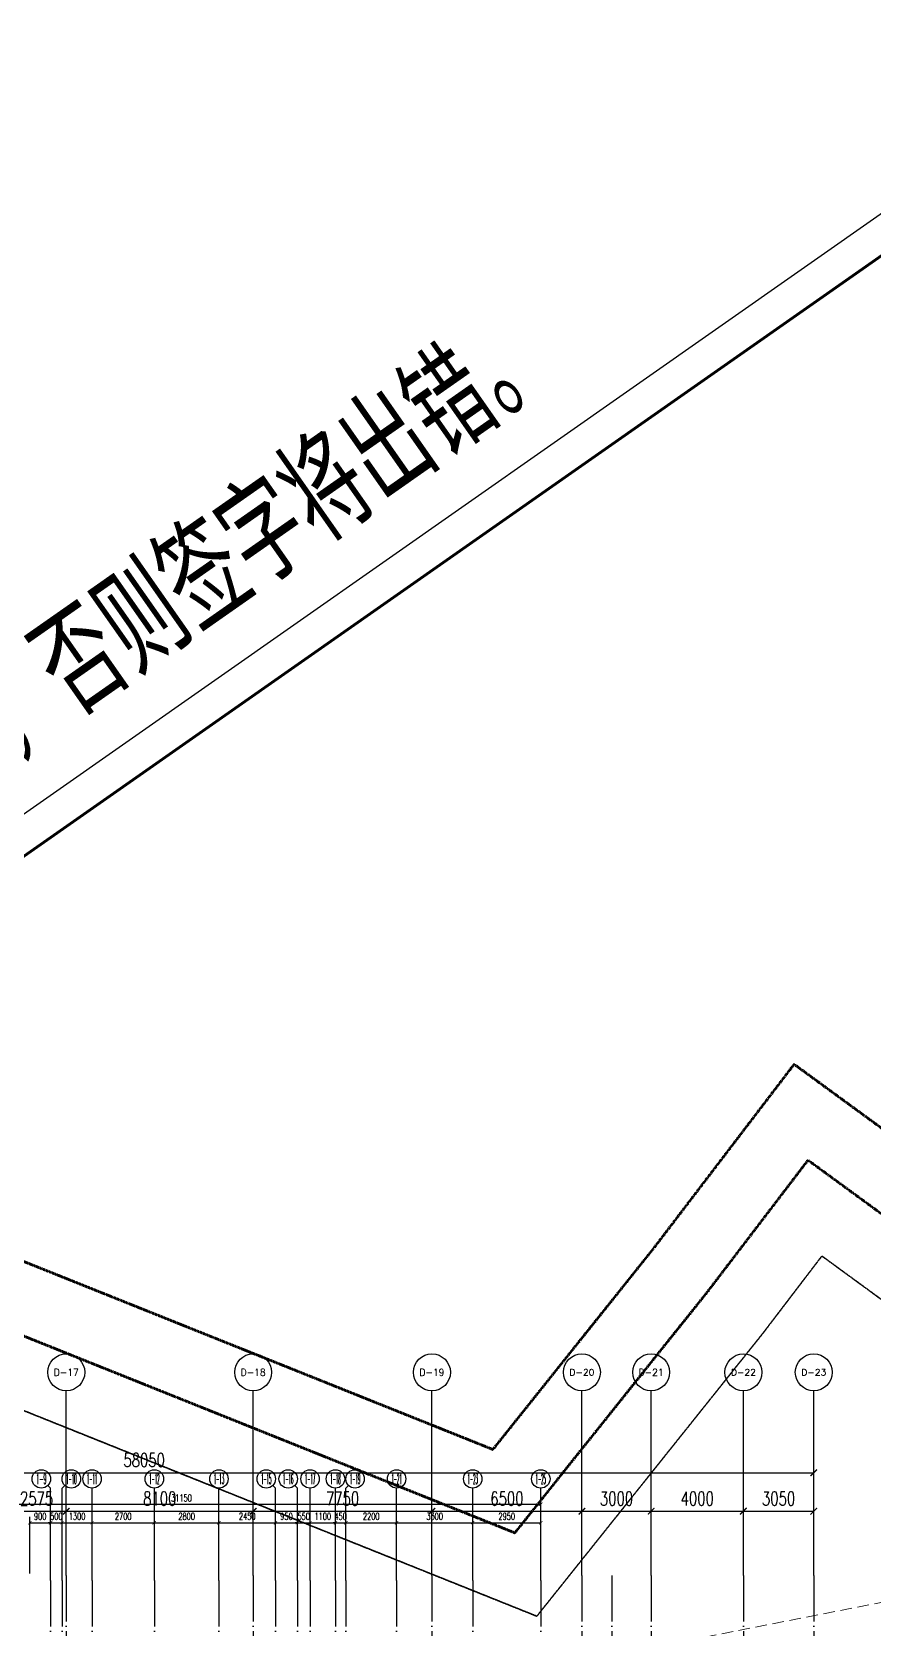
# Model space of a CAD drawing. Header units: millimetres. Extents: x 1089227 to 13101469, y 618865 to 10240562.
# Drawn here: x 2845041 to 2881501, y 4960276 to 5029464 of the extents above; entities that cross this region are included whole.
import ezdxf
from ezdxf.enums import TextEntityAlignment as Align

# ---------------------------------------------------------------- set-up
doc = ezdxf.new("R2010")
doc.units = ezdxf.units.MM
doc.header["$LTSCALE"] = 1000
doc.header["$PDMODE"] = 3
doc.header["$PDSIZE"] = 200
for name, pattern in [('A09-G-CTRL-用地红线+建筑退线_设计区$0$A02-G-MAIN-用地红线+退线_设计区$0$Redline1', [20, 10, -2, 2, -2, 2, -2]), ('A09-G-CTRL-用地红线+建筑退线_设计区$0$Controlline1', [12.8, 8, -1.6, 1.6, -1.6]), ('DASHED', [0.75, 0.5, -0.25]), ('DOTE', [2.42, 2, -0.2, 0.02, -0.2])]:
    doc.linetypes.add(name, pattern=pattern)
doc.layers.get('0').update_dxf_attribs({"linetype": 'CONTINUOUS'})
doc.layers.get('Defpoints').update_dxf_attribs({"linetype": 'CONTINUOUS'})
for name, color, linetype, lineweight in [('A09-G-CTRL-用地红线+建筑退线_设计区$0$Z-REDL(用地红线)', 10, 'CONTINUOUS', 60), ('A09-G-CTRL-用地红线+建筑退线_设计区$0$Z-REDL-CTRL(建筑控制线)', 40, 'CONTINUOUS', 35), ('S-HOLE', 11, 'CONTINUOUS', 0)]:
    doc.layers.add(name, color=color, linetype=linetype, lineweight=lineweight)
for name, color, linetype in [('AXIS', 3, 'CONTINUOUS'), ('AXIS_TEXT', 7, 'CONTINUOUS'), ('DOTE', 1, 'DOTE'), ('LWK-轴线-编号', 7, 'CONTINUOUS'), ('TK', 4, 'CONTINUOUS'), ('TK-TEXT', 7, 'CONTINUOUS'), ('VHBoundary', 4, 'CONTINUOUS')]:
    doc.layers.add(name, color=color, linetype=linetype)
doc.layers.add('TK-MEMO', color=8, linetype='CONTINUOUS', plot=False)
doc.styles.add('_TCH_AXIS', font='COMPLEX', dxfattribs={"bigfont": 'AllInOneBig.shx'})
doc.styles.add('_TCH_DIM_T3', font='SIMPLEX', dxfattribs={"width": 0.705882, "bigfont": 'AllInOneBig.shx'})
doc.styles.add('COMPLEX', font='COMPLEX', dxfattribs={"bigfont": 'AllInOneBig.shx'})
doc.styles.add('SADITK', font='sadixcsg.shx', dxfattribs={"bigfont": 'AllInOneBig.shx'})
doc.styles.add('SADITK-SX', font='simfang.ttf', dxfattribs={"width": 0.7})
doc.dimstyles.new('_TCH_ARCH&&100', dxfattribs={"dimtxt": 297.5, "dimasz": 100, "dimexe": 250, "dimexo": 300, "dimgap": 126.25, "dimtad": 1, "dimdec": 0, "dimzin": 0, "dimdsep": 46, "dimtxsty": '_TCH_DIM_T3', "dimblk": 'ARCHTICK', "dimcen": 0.09, "dimclrt": 7, "dimazin": 2, "dimtfac": 1, "dimtdec": 0, "dimtix": 1, "dimtmove": 2, "dimatfit": 3, "dimfxl": 0, "dimtolj": 1, "dimtzin": 0, "dimarcsym": 0})
doc.dimstyles.new('_TCH_ARCH&&200', dxfattribs={"dimtxt": 595, "dimasz": 200, "dimexe": 500, "dimexo": 600, "dimgap": 252.5, "dimtad": 1, "dimdec": 0, "dimzin": 0, "dimdsep": 46, "dimtxsty": '_TCH_DIM_T3', "dimblk": 'ARCHTICK', "dimcen": 0.09, "dimclrt": 7, "dimazin": 2, "dimtfac": 1, "dimtdec": 0, "dimtix": 1, "dimtmove": 2, "dimatfit": 3, "dimfxl": 0, "dimtolj": 1, "dimtzin": 0, "dimarcsym": 0})

# ---------------------------------------------------------------- blocks, each defined once
blk = doc.blocks.new('0323最综用地红线')
at = {"layer": 'A09-G-CTRL-用地红线+建筑退线_设计区$0$Z-REDL(用地红线)', "color": 1, "linetype": 'A09-G-CTRL-用地红线+建筑退线_设计区$0$A02-G-MAIN-用地红线+退线_设计区$0$Redline1', "ltscale": 0.0005}
for points in [[(8200699, 3623266), (8228263, 3643169), (8257315, 3660856), (8291051, 3684311), (8296809, 3692687), (8297698, 3693321), (8324721, 3682492), (8331672, 3691189), (8337779, 3699189), (8344073, 3694590)], [(8202457, 3620835), (8229924, 3640668), (8258953, 3658341), (8293213, 3682161), (8298455, 3689786), (8325674, 3678878), (8334036, 3689342), (8338381, 3695033), (8343653, 3691181)]]:
    blk.add_lwpolyline(points, dxfattribs=at)
at = {"layer": 'A09-G-CTRL-用地红线+建筑退线_设计区$0$Z-REDL-CTRL(建筑控制线)', "linetype": 'A09-G-CTRL-用地红线+建筑退线_设计区$0$Controlline1', "ltscale": 0.0005, "flags": 128}
blk.add_lwpolyline([(8299567, 3686108), (8326626, 3675265), (8336400, 3687495), (8338983, 3690878), (8341712, 3688883), (8341724, 3688834), (8348492, 3681996), (8336495, 3657264), (8335815, 3655857), (8334921, 3653765), (8334408, 3652495), (8333554, 3650188), (8332762, 3647815), (8332296, 3646270), (8331866, 3644682), (8331460, 3643007), (8331063, 3641145), (8330737, 3639422), (8330293, 3636480), (8330017, 3634043), (8329761, 3630317), (8329732, 3627942), (8329763, 3625708), (8329928, 3622644), (8330113, 3620704), (8330325, 3618642), (8330653, 3615645), (8331572, 3606971), (8333151, 3600656), (8334420, 3595620), (8335099, 3592902), (8332162, 3588340), (8329462, 3587873), (8325135, 3587049), (8322510, 3586515), (8319525, 3585891), (8317926, 3585544), (8316578, 3585249), (8315535, 3585011), (8313300, 3584499), (8310791, 3583894), (8309251, 3583537), (8305740, 3582637), (8303918, 3582156), (8302104, 3581668), (8299703, 3581012), (8297227, 3580315), (8295056, 3579682), (8292998, 3579074), (8290643, 3578358), (8288572, 3577710), (8287591, 3577398), (8286161, 3576940), (8284503, 3576401), (8282624, 3575767), (8281086, 3575247), (8278146, 3574222), (8273894, 3572680), (8272471, 3572149), (8271089, 3571640), (8267888, 3570407), (8264331, 3569000), (8260702, 3567515), (8258549, 3566609), (8254947, 3565066), (8252185, 3563832), (8250834, 3563232), (8249176, 3562470), (8247994, 3561930), (8245505, 3560754), (8242980, 3559544), (8239801, 3558013), (8237959, 3557076), (8235838, 3555996), (8233384, 3554698), (8228450, 3552051), (8226178, 3550787), (8222141, 3548504), (8215629, 3544667), (8213710, 3543497), (8193657, 3531175), (8180322, 3522990), (8166408, 3514440), (8156991, 3508658), (8151138, 3505062), (8142685, 3507267), (8121171, 3545747), (8120724, 3546549), (8120233, 3547383), (8119272, 3548967), (8118108, 3550752), (8117067, 3552244), (8115806, 3553970), (8115672, 3554140), (8146431, 3575790), (8162146, 3587599), (8162295, 3588125), (8199863, 3615253), (8204215, 3618404), (8231584, 3638167), (8260590, 3655826), (8295376, 3680010)], close=True, dxfattribs=at)
blk = doc.blocks.new('template_31-施工图_A0_A0_1.0000_3fa9c08c64a9101061c9a26412af947e', base_point=(-1189, 0))
at = {"layer": 'TK'}
blk.add_lwpolyline([(-1189, 841), (1189, 841), (1189, 0), (-1189, 0)], close=True, dxfattribs=at)
at = {"layer": 'TK', "const_width": 0.8}
blk.add_lwpolyline([(-1164, 831), (-1164, 10), (1179, 10), (1179, 831)], close=True, dxfattribs=at)
at = {"layer": 'VHBoundary'}
blk.add_lwpolyline([(-1189, 841), (1189, 841), (1189, 0), (-1189, 0)], close=True, dxfattribs=at)
at = {"layer": 'TK-MEMO', "style": 'SADITK', "width": 0.8}
blk.add_text('2.人名之间须用，且只使用一个空格分隔，否则签字将出错。', height=28.5, dxfattribs=at).set_placement((407.72, 845.04), align=Align.BOTTOM_LEFT)
at = {"layer": 'TK-TEXT', "style": 'SADITK-SX', "width": 0.7}
for tag, p in [('市政会签', (-1176, 381.5)), ('园林会签', (-1176, 343.5)), ('幕墙会签', (-1176, 305.5)), ('装饰会签', (-1176, 267.5)), ('燃气会签', (-1176, 229.5)), ('暖通会签', (-1176, 191.5)), ('电气会签', (-1176, 153.5)), ('给排水会签', (-1176, 115.5)), ('结构会签', (-1176, 77.5)), ('建筑会签', (-1176, 39.5))]:
    blk.add_attdef(tag, text='', height=4, rotation=90, dxfattribs=at).set_placement(p, align=Align.MIDDLE_CENTER)
for tag, height, p in [('专业审定', 4, (1134.75, 268)), ('专业审核', 4, (1134.75, 248)), ('项目负责1', 4, (1134.75, 238)), ('项目负责2', 4, (1134.75, 228)), ('专业负责1', 4, (1134.75, 218)), ('专业负责2', 4, (1134.75, 208)), ('专业校对', 4, (1134.75, 198)), ('专业设计', 4, (1134.75, 188)), ('方案设计', 4, (1134.75, 178)), ('专业制图', 4, (1134.75, 168)), ('建设单位_001', 4, (1148.5, 140)), ('建设地点_001', 4, (1148.5, 124)), ('工程名称_001', 4, (1148.5, 106)), ('子项名称_001', 4, (1148.5, 86)), ('图纸名称_001', 4, (1148.5, 66)), ('版次', 4, (1129.5, 53)), ('日期', 4, (1165, 53)), ('图别', 4, (1129.5, 43)), ('图号', 4, (1165, 43)), ('合同号', 4, (1136, 30)), ('项目编号1', 2, (1114.06, 13.58)), ('阶段编号1', 2, (1132.25, 13.75)), ('子项编号1', 2, (1144.75, 13.75))]:
    blk.add_attdef(tag, text='', height=height, dxfattribs=at).set_placement(p, align=Align.MIDDLE_CENTER)
blk = doc.blocks.new('_AXISO')
blk.add_circle((0, 0), 0.5)
at = {"layer": 'AXIS_TEXT', "style": 'COMPLEX', "width": 1.041667}
blk.add_attdef('A', text='', height=0.56, dxfattribs=at).set_placement((-0.25, -0.28), (0.25, -0.28), align=Align.FIT)
blk = doc.blocks.new('_ArchTick')
at = {"color": 0, "linetype": 'ByBlock', "const_width": 0.3}
blk.add_lwpolyline([(-0.71, -0.71), (0.71, 0.71)], dxfattribs=at)
blk = doc.blocks.new('*D318')
at = {"layer": 'AXIS', "color": 0, "lineweight": -2, "transparency": 16777216}
for p, q in [((-39933, 137429), (-39933, 140679)), ((-8783, 137429), (-8783, 140679)), ((-39933, 140429), (-8783, 140429))]:
    blk.add_line(p, q, dxfattribs=at)
at = {"layer": 'Defpoints', "color": 0, "transparency": 16777216}
for p in [(-8783, 140429), (-39933, 137129), (-8783, 137129)]:
    blk.add_point(p, dxfattribs=at)
at = {"layer": 'AXIS', "color": 0, "lineweight": -2, "transparency": 16777216, "xscale": 100, "yscale": 100, "zscale": 100, "rotation": 180}
blk.add_blockref('_ArchTick', (-39933, 140429), dxfattribs=at)
at = {"layer": 'AXIS', "color": 0, "lineweight": -2, "transparency": 16777216, "xscale": 100, "yscale": 100, "zscale": 100}
blk.add_blockref('_ArchTick', (-8783, 140429), dxfattribs=at)
at = {"layer": 'AXIS', "color": 7, "transparency": 16777216, "insert": (-24358, 140704), "char_height": 297.5, "attachment_point": 5, "style": '_TCH_DIM_T3'}
blk.add_mtext('\\A1;31150', dxfattribs=at)
blk = doc.blocks.new('*D326')
at = {"layer": 'AXIS', "color": 0, "lineweight": -2, "transparency": 16777216}
for p, q in [((-30933, 137429), (-30933, 139879)), ((-30033, 137429), (-30033, 139879)), ((-30933, 139629), (-30033, 139629))]:
    blk.add_line(p, q, dxfattribs=at)
at = {"layer": 'Defpoints', "color": 0, "transparency": 16777216}
for p in [(-30033, 139629), (-30933, 137129), (-30033, 137129)]:
    blk.add_point(p, dxfattribs=at)
at = {"layer": 'AXIS', "color": 0, "lineweight": -2, "transparency": 16777216, "xscale": 100, "yscale": 100, "zscale": 100, "rotation": 180}
blk.add_blockref('_ArchTick', (-30933, 139629), dxfattribs=at)
at = {"layer": 'AXIS', "color": 0, "lineweight": -2, "transparency": 16777216, "xscale": 100, "yscale": 100, "zscale": 100}
blk.add_blockref('_ArchTick', (-30033, 139629), dxfattribs=at)
at = {"layer": 'AXIS', "color": 7, "transparency": 16777216, "insert": (-30483, 139904), "char_height": 297.5, "attachment_point": 5, "style": '_TCH_DIM_T3'}
blk.add_mtext('\\A1;900', dxfattribs=at)
blk = doc.blocks.new('*D327')
at = {"layer": 'AXIS', "color": 0, "lineweight": -2, "transparency": 16777216}
for p, q in [((-30033, 137429), (-30033, 139879)), ((-29533, 137429), (-29533, 139879)), ((-30033, 139629), (-30133, 139629)), ((-30033, 139629), (-29533, 139629)), ((-29533, 139629), (-29433, 139629))]:
    blk.add_line(p, q, dxfattribs=at)
at = {"layer": 'Defpoints', "color": 0, "transparency": 16777216}
for p in [(-29533, 139629), (-30033, 137129), (-29533, 137129)]:
    blk.add_point(p, dxfattribs=at)
at = {"layer": 'AXIS', "color": 0, "lineweight": -2, "transparency": 16777216, "xscale": 100, "yscale": 100, "zscale": 100}
blk.add_blockref('_ArchTick', (-30033, 139629), dxfattribs=at)
at = {"layer": 'AXIS', "color": 0, "lineweight": -2, "transparency": 16777216, "xscale": 100, "yscale": 100, "zscale": 100, "rotation": 180}
blk.add_blockref('_ArchTick', (-29533, 139629), dxfattribs=at)
at = {"layer": 'AXIS', "color": 7, "transparency": 16777216, "insert": (-29783, 139904), "char_height": 297.5, "attachment_point": 5, "style": '_TCH_DIM_T3'}
blk.add_mtext('\\A1;500', dxfattribs=at)
blk = doc.blocks.new('*D328')
at = {"layer": 'AXIS', "color": 0, "lineweight": -2, "transparency": 16777216}
for p, q in [((-29533, 137429), (-29533, 139879)), ((-28233, 137429), (-28233, 139879)), ((-29533, 139629), (-28233, 139629))]:
    blk.add_line(p, q, dxfattribs=at)
at = {"layer": 'Defpoints', "color": 0, "transparency": 16777216}
for p in [(-28233, 139629), (-29533, 137129), (-28233, 137129)]:
    blk.add_point(p, dxfattribs=at)
at = {"layer": 'AXIS', "color": 0, "lineweight": -2, "transparency": 16777216, "xscale": 100, "yscale": 100, "zscale": 100, "rotation": 180}
blk.add_blockref('_ArchTick', (-29533, 139629), dxfattribs=at)
at = {"layer": 'AXIS', "color": 0, "lineweight": -2, "transparency": 16777216, "xscale": 100, "yscale": 100, "zscale": 100}
blk.add_blockref('_ArchTick', (-28233, 139629), dxfattribs=at)
at = {"layer": 'AXIS', "color": 7, "transparency": 16777216, "insert": (-28883, 139904), "char_height": 297.5, "attachment_point": 5, "style": '_TCH_DIM_T3'}
blk.add_mtext('\\A1;1300', dxfattribs=at)
blk = doc.blocks.new('*D329')
at = {"layer": 'AXIS', "color": 0, "lineweight": -2, "transparency": 16777216}
for p, q in [((-28233, 137429), (-28233, 139879)), ((-25533, 137429), (-25533, 139879)), ((-28233, 139629), (-25533, 139629))]:
    blk.add_line(p, q, dxfattribs=at)
at = {"layer": 'Defpoints', "color": 0, "transparency": 16777216}
for p in [(-25533, 139629), (-28233, 137129), (-25533, 137129)]:
    blk.add_point(p, dxfattribs=at)
at = {"layer": 'AXIS', "color": 0, "lineweight": -2, "transparency": 16777216, "xscale": 100, "yscale": 100, "zscale": 100, "rotation": 180}
blk.add_blockref('_ArchTick', (-28233, 139629), dxfattribs=at)
at = {"layer": 'AXIS', "color": 0, "lineweight": -2, "transparency": 16777216, "xscale": 100, "yscale": 100, "zscale": 100}
blk.add_blockref('_ArchTick', (-25533, 139629), dxfattribs=at)
at = {"layer": 'AXIS', "color": 7, "transparency": 16777216, "insert": (-26883, 139904), "char_height": 297.5, "attachment_point": 5, "style": '_TCH_DIM_T3'}
blk.add_mtext('\\A1;2700', dxfattribs=at)
blk = doc.blocks.new('*D330')
at = {"layer": 'AXIS', "color": 0, "lineweight": -2, "transparency": 16777216}
for p, q in [((-25533, 137429), (-25533, 139879)), ((-22733, 137429), (-22733, 139879)), ((-25533, 139629), (-22733, 139629))]:
    blk.add_line(p, q, dxfattribs=at)
at = {"layer": 'Defpoints', "color": 0, "transparency": 16777216}
for p in [(-22733, 139629), (-25533, 137129), (-22733, 137129)]:
    blk.add_point(p, dxfattribs=at)
at = {"layer": 'AXIS', "color": 0, "lineweight": -2, "transparency": 16777216, "xscale": 100, "yscale": 100, "zscale": 100, "rotation": 180}
blk.add_blockref('_ArchTick', (-25533, 139629), dxfattribs=at)
at = {"layer": 'AXIS', "color": 0, "lineweight": -2, "transparency": 16777216, "xscale": 100, "yscale": 100, "zscale": 100}
blk.add_blockref('_ArchTick', (-22733, 139629), dxfattribs=at)
at = {"layer": 'AXIS', "color": 7, "transparency": 16777216, "insert": (-24133, 139904), "char_height": 297.5, "attachment_point": 5, "style": '_TCH_DIM_T3'}
blk.add_mtext('\\A1;2800', dxfattribs=at)
blk = doc.blocks.new('*D331')
at = {"layer": 'AXIS', "color": 0, "lineweight": -2, "transparency": 16777216}
for p, q in [((-22733, 137429), (-22733, 139879)), ((-20283, 137429), (-20283, 139879)), ((-22733, 139629), (-20283, 139629))]:
    blk.add_line(p, q, dxfattribs=at)
at = {"layer": 'Defpoints', "color": 0, "transparency": 16777216}
for p in [(-20283, 139629), (-22733, 137129), (-20283, 137129)]:
    blk.add_point(p, dxfattribs=at)
at = {"layer": 'AXIS', "color": 0, "lineweight": -2, "transparency": 16777216, "xscale": 100, "yscale": 100, "zscale": 100, "rotation": 180}
blk.add_blockref('_ArchTick', (-22733, 139629), dxfattribs=at)
at = {"layer": 'AXIS', "color": 0, "lineweight": -2, "transparency": 16777216, "xscale": 100, "yscale": 100, "zscale": 100}
blk.add_blockref('_ArchTick', (-20283, 139629), dxfattribs=at)
at = {"layer": 'AXIS', "color": 7, "transparency": 16777216, "insert": (-21508, 139904), "char_height": 297.5, "attachment_point": 5, "style": '_TCH_DIM_T3'}
blk.add_mtext('\\A1;2450', dxfattribs=at)
blk = doc.blocks.new('*D332')
at = {"layer": 'AXIS', "color": 0, "lineweight": -2, "transparency": 16777216}
for p, q in [((-20283, 137429), (-20283, 139879)), ((-19333, 137429), (-19333, 139879)), ((-20283, 139629), (-19333, 139629))]:
    blk.add_line(p, q, dxfattribs=at)
at = {"layer": 'Defpoints', "color": 0, "transparency": 16777216}
for p in [(-19333, 139629), (-20283, 137129), (-19333, 137129)]:
    blk.add_point(p, dxfattribs=at)
at = {"layer": 'AXIS', "color": 0, "lineweight": -2, "transparency": 16777216, "xscale": 100, "yscale": 100, "zscale": 100, "rotation": 180}
blk.add_blockref('_ArchTick', (-20283, 139629), dxfattribs=at)
at = {"layer": 'AXIS', "color": 0, "lineweight": -2, "transparency": 16777216, "xscale": 100, "yscale": 100, "zscale": 100}
blk.add_blockref('_ArchTick', (-19333, 139629), dxfattribs=at)
at = {"layer": 'AXIS', "color": 7, "transparency": 16777216, "insert": (-19808, 139904), "char_height": 297.5, "attachment_point": 5, "style": '_TCH_DIM_T3'}
blk.add_mtext('\\A1;950', dxfattribs=at)
blk = doc.blocks.new('*D333')
at = {"layer": 'AXIS', "color": 0, "lineweight": -2, "transparency": 16777216}
for p, q in [((-19333, 137429), (-19333, 139879)), ((-18783, 137429), (-18783, 139879)), ((-19333, 139629), (-19433, 139629)), ((-19333, 139629), (-18783, 139629)), ((-18783, 139629), (-18683, 139629))]:
    blk.add_line(p, q, dxfattribs=at)
at = {"layer": 'Defpoints', "color": 0, "transparency": 16777216}
for p in [(-18783, 139629), (-19333, 137129), (-18783, 137129)]:
    blk.add_point(p, dxfattribs=at)
at = {"layer": 'AXIS', "color": 0, "lineweight": -2, "transparency": 16777216, "xscale": 100, "yscale": 100, "zscale": 100}
blk.add_blockref('_ArchTick', (-19333, 139629), dxfattribs=at)
at = {"layer": 'AXIS', "color": 0, "lineweight": -2, "transparency": 16777216, "xscale": 100, "yscale": 100, "zscale": 100, "rotation": 180}
blk.add_blockref('_ArchTick', (-18783, 139629), dxfattribs=at)
at = {"layer": 'AXIS', "color": 7, "transparency": 16777216, "insert": (-19058, 139904), "char_height": 297.5, "attachment_point": 5, "style": '_TCH_DIM_T3'}
blk.add_mtext('\\A1;550', dxfattribs=at)
blk = doc.blocks.new('*D334')
at = {"layer": 'AXIS', "color": 0, "lineweight": -2, "transparency": 16777216}
for p, q in [((-18783, 137429), (-18783, 139879)), ((-17683, 137429), (-17683, 139879)), ((-18783, 139629), (-17683, 139629))]:
    blk.add_line(p, q, dxfattribs=at)
at = {"layer": 'Defpoints', "color": 0, "transparency": 16777216}
for p in [(-17683, 139629), (-18783, 137129), (-17683, 137129)]:
    blk.add_point(p, dxfattribs=at)
at = {"layer": 'AXIS', "color": 0, "lineweight": -2, "transparency": 16777216, "xscale": 100, "yscale": 100, "zscale": 100, "rotation": 180}
blk.add_blockref('_ArchTick', (-18783, 139629), dxfattribs=at)
at = {"layer": 'AXIS', "color": 0, "lineweight": -2, "transparency": 16777216, "xscale": 100, "yscale": 100, "zscale": 100}
blk.add_blockref('_ArchTick', (-17683, 139629), dxfattribs=at)
at = {"layer": 'AXIS', "color": 7, "transparency": 16777216, "insert": (-18233, 139904), "char_height": 297.5, "attachment_point": 5, "style": '_TCH_DIM_T3'}
blk.add_mtext('\\A1;1100', dxfattribs=at)
blk = doc.blocks.new('*D335')
at = {"layer": 'AXIS', "color": 0, "lineweight": -2, "transparency": 16777216}
for p, q in [((-17683, 137429), (-17683, 139879)), ((-17233, 137429), (-17233, 139879)), ((-17683, 139629), (-17783, 139629)), ((-17683, 139629), (-17233, 139629)), ((-17233, 139629), (-17133, 139629))]:
    blk.add_line(p, q, dxfattribs=at)
at = {"layer": 'Defpoints', "color": 0, "transparency": 16777216}
for p in [(-17233, 139629), (-17683, 137129), (-17233, 137129)]:
    blk.add_point(p, dxfattribs=at)
at = {"layer": 'AXIS', "color": 0, "lineweight": -2, "transparency": 16777216, "xscale": 100, "yscale": 100, "zscale": 100}
blk.add_blockref('_ArchTick', (-17683, 139629), dxfattribs=at)
at = {"layer": 'AXIS', "color": 0, "lineweight": -2, "transparency": 16777216, "xscale": 100, "yscale": 100, "zscale": 100, "rotation": 180}
blk.add_blockref('_ArchTick', (-17233, 139629), dxfattribs=at)
at = {"layer": 'AXIS', "color": 7, "transparency": 16777216, "insert": (-17458, 139904), "char_height": 297.5, "attachment_point": 5, "style": '_TCH_DIM_T3'}
blk.add_mtext('\\A1;450', dxfattribs=at)
blk = doc.blocks.new('*D336')
at = {"layer": 'AXIS', "color": 0, "lineweight": -2, "transparency": 16777216}
for p, q in [((-17233, 137429), (-17233, 139879)), ((-15033, 137429), (-15033, 139879)), ((-17233, 139629), (-15033, 139629))]:
    blk.add_line(p, q, dxfattribs=at)
at = {"layer": 'Defpoints', "color": 0, "transparency": 16777216}
for p in [(-15033, 139629), (-17233, 137129), (-15033, 137129)]:
    blk.add_point(p, dxfattribs=at)
at = {"layer": 'AXIS', "color": 0, "lineweight": -2, "transparency": 16777216, "xscale": 100, "yscale": 100, "zscale": 100, "rotation": 180}
blk.add_blockref('_ArchTick', (-17233, 139629), dxfattribs=at)
at = {"layer": 'AXIS', "color": 0, "lineweight": -2, "transparency": 16777216, "xscale": 100, "yscale": 100, "zscale": 100}
blk.add_blockref('_ArchTick', (-15033, 139629), dxfattribs=at)
at = {"layer": 'AXIS', "color": 7, "transparency": 16777216, "insert": (-16133, 139904), "char_height": 297.5, "attachment_point": 5, "style": '_TCH_DIM_T3'}
blk.add_mtext('\\A1;2200', dxfattribs=at)
blk = doc.blocks.new('*D337')
at = {"layer": 'AXIS', "color": 0, "lineweight": -2, "transparency": 16777216}
for p, q in [((-15033, 137429), (-15033, 139879)), ((-11733, 137429), (-11733, 139879)), ((-15033, 139629), (-11733, 139629))]:
    blk.add_line(p, q, dxfattribs=at)
at = {"layer": 'Defpoints', "color": 0, "transparency": 16777216}
for p in [(-11733, 139629), (-15033, 137129), (-11733, 137129)]:
    blk.add_point(p, dxfattribs=at)
at = {"layer": 'AXIS', "color": 0, "lineweight": -2, "transparency": 16777216, "xscale": 100, "yscale": 100, "zscale": 100, "rotation": 180}
blk.add_blockref('_ArchTick', (-15033, 139629), dxfattribs=at)
at = {"layer": 'AXIS', "color": 0, "lineweight": -2, "transparency": 16777216, "xscale": 100, "yscale": 100, "zscale": 100}
blk.add_blockref('_ArchTick', (-11733, 139629), dxfattribs=at)
at = {"layer": 'AXIS', "color": 7, "transparency": 16777216, "insert": (-13383, 139904), "char_height": 297.5, "attachment_point": 5, "style": '_TCH_DIM_T3'}
blk.add_mtext('\\A1;3300', dxfattribs=at)
blk = doc.blocks.new('*D338')
at = {"layer": 'AXIS', "color": 0, "lineweight": -2, "transparency": 16777216}
for p, q in [((-11733, 137429), (-11733, 139879)), ((-8783, 137429), (-8783, 139879)), ((-11733, 139629), (-8783, 139629))]:
    blk.add_line(p, q, dxfattribs=at)
at = {"layer": 'Defpoints', "color": 0, "transparency": 16777216}
for p in [(-8783, 139629), (-11733, 137129), (-8783, 137129)]:
    blk.add_point(p, dxfattribs=at)
at = {"layer": 'AXIS', "color": 0, "lineweight": -2, "transparency": 16777216, "xscale": 100, "yscale": 100, "zscale": 100, "rotation": 180}
blk.add_blockref('_ArchTick', (-11733, 139629), dxfattribs=at)
at = {"layer": 'AXIS', "color": 0, "lineweight": -2, "transparency": 16777216, "xscale": 100, "yscale": 100, "zscale": 100}
blk.add_blockref('_ArchTick', (-8783, 139629), dxfattribs=at)
at = {"layer": 'AXIS', "color": 7, "transparency": 16777216, "insert": (-10258, 139904), "char_height": 297.5, "attachment_point": 5, "style": '_TCH_DIM_T3'}
blk.add_mtext('\\A1;2950', dxfattribs=at)
blk = doc.blocks.new('*D407')
at = {"layer": 'AXIS', "color": 0, "lineweight": -2, "transparency": 16777216}
for p, q in [((-31925, 137950), (-31925, 140629)), ((-29350, 137950), (-29350, 140629)), ((-31925, 140129), (-29350, 140129))]:
    blk.add_line(p, q, dxfattribs=at)
at = {"layer": 'Defpoints', "color": 0, "transparency": 16777216}
for p in [(-29350, 140129), (-31925, 137350), (-29350, 137350)]:
    blk.add_point(p, dxfattribs=at)
at = {"layer": 'AXIS', "color": 0, "lineweight": -2, "transparency": 16777216, "xscale": 200, "yscale": 200, "zscale": 200, "rotation": 180}
blk.add_blockref('_ArchTick', (-31925, 140129), dxfattribs=at)
at = {"layer": 'AXIS', "color": 0, "lineweight": -2, "transparency": 16777216, "xscale": 200, "yscale": 200, "zscale": 200}
blk.add_blockref('_ArchTick', (-29350, 140129), dxfattribs=at)
at = {"layer": 'AXIS', "color": 7, "transparency": 16777216, "insert": (-30638, 140679), "char_height": 595, "attachment_point": 5, "style": '_TCH_DIM_T3'}
blk.add_mtext('\\A1;2575', dxfattribs=at)
blk = doc.blocks.new('*D408')
at = {"layer": 'AXIS', "color": 0, "lineweight": -2, "transparency": 16777216}
for p, q in [((-29350, 137950), (-29350, 140629)), ((-21250, 137950), (-21250, 140629)), ((-29350, 140129), (-21250, 140129))]:
    blk.add_line(p, q, dxfattribs=at)
at = {"layer": 'Defpoints', "color": 0, "transparency": 16777216}
for p in [(-21250, 140129), (-29350, 137350), (-21250, 137350)]:
    blk.add_point(p, dxfattribs=at)
at = {"layer": 'AXIS', "color": 0, "lineweight": -2, "transparency": 16777216, "xscale": 200, "yscale": 200, "zscale": 200, "rotation": 180}
blk.add_blockref('_ArchTick', (-29350, 140129), dxfattribs=at)
at = {"layer": 'AXIS', "color": 0, "lineweight": -2, "transparency": 16777216, "xscale": 200, "yscale": 200, "zscale": 200}
blk.add_blockref('_ArchTick', (-21250, 140129), dxfattribs=at)
at = {"layer": 'AXIS', "color": 7, "transparency": 16777216, "insert": (-25300, 140679), "char_height": 595, "attachment_point": 5, "style": '_TCH_DIM_T3'}
blk.add_mtext('\\A1;8100', dxfattribs=at)
blk = doc.blocks.new('*D409')
at = {"layer": 'AXIS', "color": 0, "lineweight": -2, "transparency": 16777216}
for p, q in [((-21250, 137950), (-21250, 140629)), ((-13500, 137950), (-13500, 140629)), ((-21250, 140129), (-13500, 140129))]:
    blk.add_line(p, q, dxfattribs=at)
at = {"layer": 'Defpoints', "color": 0, "transparency": 16777216}
for p in [(-13500, 140129), (-21250, 137350), (-13500, 137350)]:
    blk.add_point(p, dxfattribs=at)
at = {"layer": 'AXIS', "color": 0, "lineweight": -2, "transparency": 16777216, "xscale": 200, "yscale": 200, "zscale": 200, "rotation": 180}
blk.add_blockref('_ArchTick', (-21250, 140129), dxfattribs=at)
at = {"layer": 'AXIS', "color": 0, "lineweight": -2, "transparency": 16777216, "xscale": 200, "yscale": 200, "zscale": 200}
blk.add_blockref('_ArchTick', (-13500, 140129), dxfattribs=at)
at = {"layer": 'AXIS', "color": 7, "transparency": 16777216, "insert": (-17375, 140679), "char_height": 595, "attachment_point": 5, "style": '_TCH_DIM_T3'}
blk.add_mtext('\\A1;7750', dxfattribs=at)
blk = doc.blocks.new('*D410')
at = {"layer": 'AXIS', "color": 0, "lineweight": -2, "transparency": 16777216}
for p, q in [((-13500, 137950), (-13500, 140629)), ((-7000, 137950), (-7000, 140629)), ((-13500, 140129), (-7000, 140129))]:
    blk.add_line(p, q, dxfattribs=at)
at = {"layer": 'Defpoints', "color": 0, "transparency": 16777216}
for p in [(-7000, 140129), (-13500, 137350), (-7000, 137350)]:
    blk.add_point(p, dxfattribs=at)
at = {"layer": 'AXIS', "color": 0, "lineweight": -2, "transparency": 16777216, "xscale": 200, "yscale": 200, "zscale": 200, "rotation": 180}
blk.add_blockref('_ArchTick', (-13500, 140129), dxfattribs=at)
at = {"layer": 'AXIS', "color": 0, "lineweight": -2, "transparency": 16777216, "xscale": 200, "yscale": 200, "zscale": 200}
blk.add_blockref('_ArchTick', (-7000, 140129), dxfattribs=at)
at = {"layer": 'AXIS', "color": 7, "transparency": 16777216, "insert": (-10250, 140679), "char_height": 595, "attachment_point": 5, "style": '_TCH_DIM_T3'}
blk.add_mtext('\\A1;6500', dxfattribs=at)
blk = doc.blocks.new('*D411')
at = {"layer": 'AXIS', "color": 0, "lineweight": -2, "transparency": 16777216}
for p, q in [((-7000, 137950), (-7000, 140629)), ((-4000, 137950), (-4000, 140629)), ((-7000, 140129), (-4000, 140129))]:
    blk.add_line(p, q, dxfattribs=at)
at = {"layer": 'Defpoints', "color": 0, "transparency": 16777216}
for p in [(-4000, 140129), (-7000, 137350), (-4000, 137350)]:
    blk.add_point(p, dxfattribs=at)
at = {"layer": 'AXIS', "color": 0, "lineweight": -2, "transparency": 16777216, "xscale": 200, "yscale": 200, "zscale": 200, "rotation": 180}
blk.add_blockref('_ArchTick', (-7000, 140129), dxfattribs=at)
at = {"layer": 'AXIS', "color": 0, "lineweight": -2, "transparency": 16777216, "xscale": 200, "yscale": 200, "zscale": 200}
blk.add_blockref('_ArchTick', (-4000, 140129), dxfattribs=at)
at = {"layer": 'AXIS', "color": 7, "transparency": 16777216, "insert": (-5500, 140679), "char_height": 595, "attachment_point": 5, "style": '_TCH_DIM_T3'}
blk.add_mtext('\\A1;3000', dxfattribs=at)
blk = doc.blocks.new('*D412')
at = {"layer": 'AXIS', "color": 0, "lineweight": -2, "transparency": 16777216}
for p, q in [((-4000, 137950), (-4000, 140629)), ((0, 137950), (0, 140629)), ((-4000, 140129), (0, 140129))]:
    blk.add_line(p, q, dxfattribs=at)
at = {"layer": 'Defpoints', "color": 0, "transparency": 16777216}
for p in [(0, 140129), (-4000, 137350), (0, 137350)]:
    blk.add_point(p, dxfattribs=at)
at = {"layer": 'AXIS', "color": 0, "lineweight": -2, "transparency": 16777216, "xscale": 200, "yscale": 200, "zscale": 200, "rotation": 180}
blk.add_blockref('_ArchTick', (-4000, 140129), dxfattribs=at)
at = {"layer": 'AXIS', "color": 0, "lineweight": -2, "transparency": 16777216, "xscale": 200, "yscale": 200, "zscale": 200}
blk.add_blockref('_ArchTick', (0, 140129), dxfattribs=at)
at = {"layer": 'AXIS', "color": 7, "transparency": 16777216, "insert": (-2000, 140679), "char_height": 595, "attachment_point": 5, "style": '_TCH_DIM_T3'}
blk.add_mtext('\\A1;4000', dxfattribs=at)
blk = doc.blocks.new('*D413')
at = {"layer": 'AXIS', "color": 0, "lineweight": -2, "transparency": 16777216}
for p, q in [((0, 137950), (0, 140629)), ((3050, 137950), (3050, 140629)), ((0, 140129), (3050, 140129))]:
    blk.add_line(p, q, dxfattribs=at)
at = {"layer": 'Defpoints', "color": 0, "transparency": 16777216}
for p in [(3050, 140129), (0, 137350), (3050, 137350)]:
    blk.add_point(p, dxfattribs=at)
at = {"layer": 'AXIS', "color": 0, "lineweight": -2, "transparency": 16777216, "xscale": 200, "yscale": 200, "zscale": 200, "rotation": 180}
blk.add_blockref('_ArchTick', (0, 140129), dxfattribs=at)
at = {"layer": 'AXIS', "color": 0, "lineweight": -2, "transparency": 16777216, "xscale": 200, "yscale": 200, "zscale": 200}
blk.add_blockref('_ArchTick', (3050, 140129), dxfattribs=at)
at = {"layer": 'AXIS', "color": 7, "transparency": 16777216, "insert": (1525, 140679), "char_height": 595, "attachment_point": 5, "style": '_TCH_DIM_T3'}
blk.add_mtext('\\A1;3050', dxfattribs=at)
blk = doc.blocks.new('*D381')
at = {"layer": 'AXIS', "color": 0, "lineweight": -2, "transparency": 16777216}
for p, q in [((-55000, 137950), (-55000, 142298)), ((3050, 137950), (3050, 142298)), ((-55000, 141798), (3050, 141798))]:
    blk.add_line(p, q, dxfattribs=at)
at = {"layer": 'Defpoints', "color": 0, "transparency": 16777216}
for p in [(3050, 141798), (-55000, 137350), (3050, 137350)]:
    blk.add_point(p, dxfattribs=at)
at = {"layer": 'AXIS', "color": 0, "lineweight": -2, "transparency": 16777216, "xscale": 200, "yscale": 200, "zscale": 200, "rotation": 180}
blk.add_blockref('_ArchTick', (-55000, 141798), dxfattribs=at)
at = {"layer": 'AXIS', "color": 0, "lineweight": -2, "transparency": 16777216, "xscale": 200, "yscale": 200, "zscale": 200}
blk.add_blockref('_ArchTick', (3050, 141798), dxfattribs=at)
at = {"layer": 'AXIS', "color": 7, "transparency": 16777216, "insert": (-25975, 142348), "char_height": 595, "attachment_point": 5, "style": '_TCH_DIM_T3'}
blk.add_mtext('\\A1;58050', dxfattribs=at)
blk = doc.blocks.new('2FJGBZ')
at = {"layer": 'S-HOLE', "linetype": 'DASHED'}
blk.add_line((181663, 187082), (205396, 191723), dxfattribs=at)
blk = doc.blocks.new('塔楼轴网260428')
at = {"layer": 'AXIS'}
for p, q in [((-30149.9, 141246.6), (-30032.7, 141129.4)), ((-29415.5, 141246.6), (-29532.7, 141129.4)), ((-20399.9, 141246.6), (-20282.7, 141129.4)), ((-19449.9, 141246.6), (-19332.7, 141129.4)), ((-17115.5, 141246.6), (-17232.7, 141129.4)), ((-30032.7, 137129.4), (-30032.7, 141129.4)), ((-29532.7, 137129.4), (-29532.7, 141129.4)), ((-28232.7, 137129.4), (-28232.7, 141129.4)), ((-25532.7, 137129.4), (-25532.7, 141129.4)), ((-22732.7, 137129.4), (-22732.7, 141129.4)), ((-20282.7, 137129.4), (-20282.7, 141129.4)), ((-19332.7, 137129.4), (-19332.7, 141129.4)), ((-18782.7, 137129.4), (-18782.7, 141129.4)), ((-17682.7, 137129.4), (-17682.7, 141129.4)), ((-17232.7, 137129.4), (-17232.7, 141129.4)), ((-15032.7, 137129.4), (-15032.7, 141129.4)), ((-11732.7, 137129.4), (-11732.7, 141129.4)), ((-8782.7, 137129.4), (-8782.7, 141129.4))]:
    blk.add_line(p, q, dxfattribs=at)
at = {"layer": 'DOTE', "color": 14}
for p, q in [((-30032.7, 137129.4), (-30032.7, 105963.5)), ((-29532.7, 137129.4), (-29532.7, 120163.5)), ((-28232.7, 137129.4), (-28232.7, 92559.7)), ((-25532.7, 137129.4), (-25532.7, 92559.7)), ((-22732.7, 137129.4), (-22732.7, 92559.7)), ((-20282.7, 137129.4), (-20282.7, 92559.7)), ((-19332.7, 137129.4), (-19332.7, 92559.7)), ((-18782.7, 137129.4), (-18782.7, 122063.9)), ((-17682.7, 137129.4), (-17682.7, 92559.7)), ((-17232.7, 137129.4), (-17232.7, 92559.7)), ((-15032.7, 137129.4), (-15032.7, 122063.5)), ((-11732.7, 137129.4), (-11732.7, 107563.5)), ((-8782.7, 137129.4), (-8782.7, 92559.7))]:
    blk.add_line(p, q, dxfattribs=at)
at = {"layer": 'AXIS'}
ref = blk.add_blockref('_AXISO', (-30432.7, 141529.4), dxfattribs=dict(at, xscale=800, yscale=800, zscale=800))
ref.add_attrib('A', '1-9', dxfattribs={"layer": 'AXIS_TEXT', "height": 452.55, "style": '_TCH_AXIS', "width": 0.381818}).set_placement((-30659, 141303.1), (-30206.4, 141303.1), align=Align.FIT)
ref = blk.add_blockref('_AXISO', (-29132.7, 141529.4), dxfattribs=dict(at, xscale=800, yscale=800, zscale=800))
ref.add_attrib('A', '1-10', dxfattribs={"layer": 'AXIS_TEXT', "height": 452.55, "style": '_TCH_AXIS', "width": 0.3}).set_placement((-29359, 141303.1), (-28906.4, 141303.1), align=Align.FIT)
ref = blk.add_blockref('_AXISO', (-28232.7, 141529.4), dxfattribs=dict(at, xscale=800, yscale=800, zscale=800))
ref.add_attrib('A', '1-11', dxfattribs={"layer": 'AXIS_TEXT', "height": 452.55, "style": '_TCH_AXIS', "width": 0.323077}).set_placement((-28459, 141303.1), (-28006.4, 141303.1), align=Align.FIT)
ref = blk.add_blockref('_AXISO', (-25532.7, 141529.4), dxfattribs=dict(at, xscale=800, yscale=800, zscale=800))
ref.add_attrib('A', '1-12', dxfattribs={"layer": 'AXIS_TEXT', "height": 452.55, "style": '_TCH_AXIS', "width": 0.3}).set_placement((-25759, 141303.1), (-25306.4, 141303.1), align=Align.FIT)
ref = blk.add_blockref('_AXISO', (-22732.7, 141529.4), dxfattribs=dict(at, xscale=800, yscale=800, zscale=800))
ref.add_attrib('A', '1-13', dxfattribs={"layer": 'AXIS_TEXT', "height": 452.55, "style": '_TCH_AXIS', "width": 0.3}).set_placement((-22959, 141303.1), (-22506.4, 141303.1), align=Align.FIT)
ref = blk.add_blockref('_AXISO', (-20682.7, 141529.4), dxfattribs=dict(at, xscale=800, yscale=800, zscale=800))
ref.add_attrib('A', '1-15', dxfattribs={"layer": 'AXIS_TEXT', "height": 452.55, "style": '_TCH_AXIS', "width": 0.3}).set_placement((-20909, 141303.1), (-20456.4, 141303.1), align=Align.FIT)
ref = blk.add_blockref('_AXISO', (-19732.7, 141529.4), dxfattribs=dict(at, xscale=800, yscale=800, zscale=800))
ref.add_attrib('A', '1-16', dxfattribs={"layer": 'AXIS_TEXT', "height": 452.55, "style": '_TCH_AXIS', "width": 0.3}).set_placement((-19959, 141303.1), (-19506.4, 141303.1), align=Align.FIT)
ref = blk.add_blockref('_AXISO', (-18782.7, 141529.4), dxfattribs=dict(at, xscale=800, yscale=800, zscale=800))
ref.add_attrib('A', '1-17', dxfattribs={"layer": 'AXIS_TEXT', "height": 452.55, "style": '_TCH_AXIS', "width": 0.3}).set_placement((-19009, 141303.1), (-18556.4, 141303.1), align=Align.FIT)
ref = blk.add_blockref('_AXISO', (-17682.7, 141529.4), dxfattribs=dict(at, xscale=800, yscale=800, zscale=800))
ref.add_attrib('A', '1-18', dxfattribs={"layer": 'AXIS_TEXT', "height": 452.55, "style": '_TCH_AXIS', "width": 0.3}).set_placement((-17909, 141303.1), (-17456.4, 141303.1), align=Align.FIT)
ref = blk.add_blockref('_AXISO', (-16832.7, 141529.4), dxfattribs=dict(at, xscale=800, yscale=800, zscale=800))
ref.add_attrib('A', '1-19', dxfattribs={"layer": 'AXIS_TEXT', "height": 452.55, "style": '_TCH_AXIS', "width": 0.3}).set_placement((-17059, 141303.1), (-16606.4, 141303.1), align=Align.FIT)
ref = blk.add_blockref('_AXISO', (-15032.7, 141529.4), dxfattribs=dict(at, xscale=800, yscale=800, zscale=800))
ref.add_attrib('A', '1-21', dxfattribs={"layer": 'AXIS_TEXT', "height": 452.55, "style": '_TCH_AXIS', "width": 0.3}).set_placement((-15259, 141303.1), (-14806.4, 141303.1), align=Align.FIT)
ref = blk.add_blockref('_AXISO', (-11732.7, 141529.4), dxfattribs=dict(at, xscale=800, yscale=800, zscale=800))
ref.add_attrib('A', '1-23', dxfattribs={"layer": 'AXIS_TEXT', "height": 452.55, "style": '_TCH_AXIS', "width": 0.28}).set_placement((-11959, 141303.1), (-11506.4, 141303.1), align=Align.FIT)
ref = blk.add_blockref('_AXISO', (-8782.7, 141529.4), dxfattribs=dict(at, xscale=800, yscale=800, zscale=800))
ref.add_attrib('A', '1-25', dxfattribs={"layer": 'AXIS_TEXT', "height": 452.55, "style": '_TCH_AXIS', "width": 0.28}).set_placement((-9009, 141303.1), (-8556.4, 141303.1), align=Align.FIT)
for p1, p2, distance, picture, middle in [((-39932.7, 137129.4), (-8782.7, 137129.4), 3300, '*D318', (-24357.7, 140704.4)), ((-30932.7, 137129.4), (-30032.7, 137129.4), 2500, '*D326', (-30482.7, 139904.4)), ((-30032.7, 137129.4), (-29532.7, 137129.4), 2500, '*D327', (-29782.7, 139904.4)), ((-29532.7, 137129.4), (-28232.7, 137129.4), 2500, '*D328', (-28882.7, 139904.4)), ((-28232.7, 137129.4), (-25532.7, 137129.4), 2500, '*D329', (-26882.7, 139904.4)), ((-25532.7, 137129.4), (-22732.7, 137129.4), 2500, '*D330', (-24132.7, 139904.4)), ((-22732.7, 137129.4), (-20282.7, 137129.4), 2500, '*D331', (-21507.7, 139904.4)), ((-20282.7, 137129.4), (-19332.7, 137129.4), 2500, '*D332', (-19807.7, 139904.4)), ((-19332.7, 137129.4), (-18782.7, 137129.4), 2500, '*D333', (-19057.7, 139904.4)), ((-18782.7, 137129.4), (-17682.7, 137129.4), 2500, '*D334', (-18232.7, 139904.4)), ((-17682.7, 137129.4), (-17232.7, 137129.4), 2500, '*D335', (-17457.7, 139904.4)), ((-17232.7, 137129.4), (-15032.7, 137129.4), 2500, '*D336', (-16132.7, 139904.4)), ((-15032.7, 137129.4), (-11732.7, 137129.4), 2500, '*D337', (-13382.7, 139904.4)), ((-11732.7, 137129.4), (-8782.7, 137129.4), 2500, '*D338', (-10257.7, 139904.4))]:
    dim = blk.add_aligned_dim(p1=p1, p2=p2, distance=distance, dimstyle='_TCH_ARCH&&100', dxfattribs=at)
    dim.commit()
    dim.dimension.update_dxf_attribs({"geometry": picture, "text_midpoint": middle})
blk = doc.blocks.new('裙房轴网260428')
at = {"layer": 'AXIS'}
for p, q in [((-29350, 137349.7), (-29350, 145349.7)), ((-21250, 137349.7), (-21250, 145349.7)), ((-13500, 137349.7), (-13500, 145349.7)), ((-7000, 137349.7), (-7000, 145349.7)), ((-4000, 137349.7), (-4000, 145349.7)), ((0, 137349.7), (0, 145349.7)), ((3050, 137349.7), (3050, 145349.7))]:
    blk.add_line(p, q, dxfattribs=at)
at = {"layer": 'DOTE', "color": 16, "linetype": 'DOTE'}
for p, q in [((-29350, 137349.7), (-29350, 55096.7)), ((-21250, 137349.7), (-21250, 29473.4)), ((-13500, 137349.7), (-13500, 33397.2)), ((-7000, 137349.7), (-7000, 37155.2)), ((-5701, 137349.7), (-5701, 38193.2)), ((-4000, 137349.7), (-4000, 38193.2)), ((0, 137349.7), (0, 112500)), ((3050, 137349.7), (3050, 112500))]:
    blk.add_line(p, q, dxfattribs=at)
at = {"layer": 'AXIS'}
ref = blk.add_blockref('_AXISO', (-29350, 146149.7), dxfattribs=dict(at, xscale=1600, yscale=1600, zscale=1600))
ref.add_attrib('A', 'D-17', dxfattribs={"layer": 'LWK-轴线-编号', "height": 294.69, "style": '_TCH_AXIS'}).set_placement((-29890.3, 146002.4), (-28809.7, 146002.4), align=Align.FIT)
ref = blk.add_blockref('_AXISO', (-21250, 146149.7), dxfattribs=dict(at, xscale=1600, yscale=1600, zscale=1600))
ref.add_attrib('A', 'D-18', dxfattribs={"layer": 'LWK-轴线-编号', "height": 294.69, "style": '_TCH_AXIS'}).set_placement((-21790.3, 146002.4), (-20709.7, 146002.4), align=Align.FIT)
ref = blk.add_blockref('_AXISO', (-13500, 146149.7), dxfattribs=dict(at, xscale=1600, yscale=1600, zscale=1600))
ref.add_attrib('A', 'D-19', dxfattribs={"layer": 'LWK-轴线-编号', "height": 294.69, "style": '_TCH_AXIS'}).set_placement((-14040.3, 146002.4), (-12959.7, 146002.4), align=Align.FIT)
ref = blk.add_blockref('_AXISO', (-7000, 146149.7), dxfattribs=dict(at, xscale=1600, yscale=1600, zscale=1600))
ref.add_attrib('A', 'D-20', dxfattribs={"layer": 'LWK-轴线-编号', "height": 277.86, "style": '_TCH_AXIS'}).set_placement((-7542.5, 146010.8), (-6457.5, 146010.8), align=Align.FIT)
ref = blk.add_blockref('_AXISO', (-4000, 146149.7), dxfattribs=dict(at, xscale=1600, yscale=1600, zscale=1600))
ref.add_attrib('A', 'D-21', dxfattribs={"layer": 'LWK-轴线-编号', "height": 294.69, "style": '_TCH_AXIS'}).set_placement((-4540.3, 146002.4), (-3459.7, 146002.4), align=Align.FIT)
ref = blk.add_blockref('_AXISO', (0, 146149.7), dxfattribs=dict(at, xscale=1600, yscale=1600, zscale=1600))
ref.add_attrib('A', 'D-22', dxfattribs={"layer": 'LWK-轴线-编号', "height": 277.86, "style": '_TCH_AXIS'}).set_placement((-542.5, 146010.8), (542.5, 146010.8), align=Align.FIT)
ref = blk.add_blockref('_AXISO', (3050, 146149.7), dxfattribs=dict(at, xscale=1600, yscale=1600, zscale=1600))
ref.add_attrib('A', 'D-23', dxfattribs={"layer": 'LWK-轴线-编号', "height": 277.86, "style": '_TCH_AXIS'}).set_placement((2507.5, 146010.8), (3592.5, 146010.8), align=Align.FIT)
for p1, p2, distance, picture, middle in [((-55000, 137349.7), (3050, 137349.7), 4447.9, '*D381', (-25975, 142347.6)), ((-31925, 137349.7), (-29350, 137349.7), 2779.3, '*D407', (-30637.5, 140679)), ((-29350, 137349.7), (-21250, 137349.7), 2779.3, '*D408', (-25300, 140679)), ((-21250, 137349.7), (-13500, 137349.7), 2779.3, '*D409', (-17375, 140679)), ((-13500, 137349.7), (-7000, 137349.7), 2779.3, '*D410', (-10250, 140679)), ((-7000, 137349.7), (-4000, 137349.7), 2779.3, '*D411', (-5500, 140679)), ((-4000, 137349.7), (0, 137349.7), 2779.3, '*D412', (-2000, 140679)), ((0, 137349.7), (3050, 137349.7), 2779.3, '*D413', (1525, 140679))]:
    dim = blk.add_aligned_dim(p1=p1, p2=p2, distance=distance, dimstyle='_TCH_ARCH&&200', dxfattribs=at)
    dim.commit()
    dim.dimension.update_dxf_attribs({"geometry": picture, "text_midpoint": middle})
blk = doc.blocks.new('04地块地下轴网260428')
for name in ['裙房轴网260428', '塔楼轴网260428']:
    blk.add_blockref(name, (0, 0))

msp = doc.modelspace()

# ---------------------------------------------------------------- block references
for name, p in [('2FJGBZ', (2691067.831, 4772518.421)), ('0323最综用地红线', (-5459700.335, 1285525.343)), ('04地块地下轴网260428', (2875880.956, 4825211.796))]:
    msp.add_blockref(name, p)
at = {"xscale": 150, "yscale": 150, "zscale": 150, "rotation": 35.00532206532363}
msp.add_blockref('template_31-施工图_A0_A0_1.0000_3fa9c08c64a9101061c9a26412af947e', (2673291.941, 4721512.406), dxfattribs=at)

doc.saveas('drawing.dxf')
